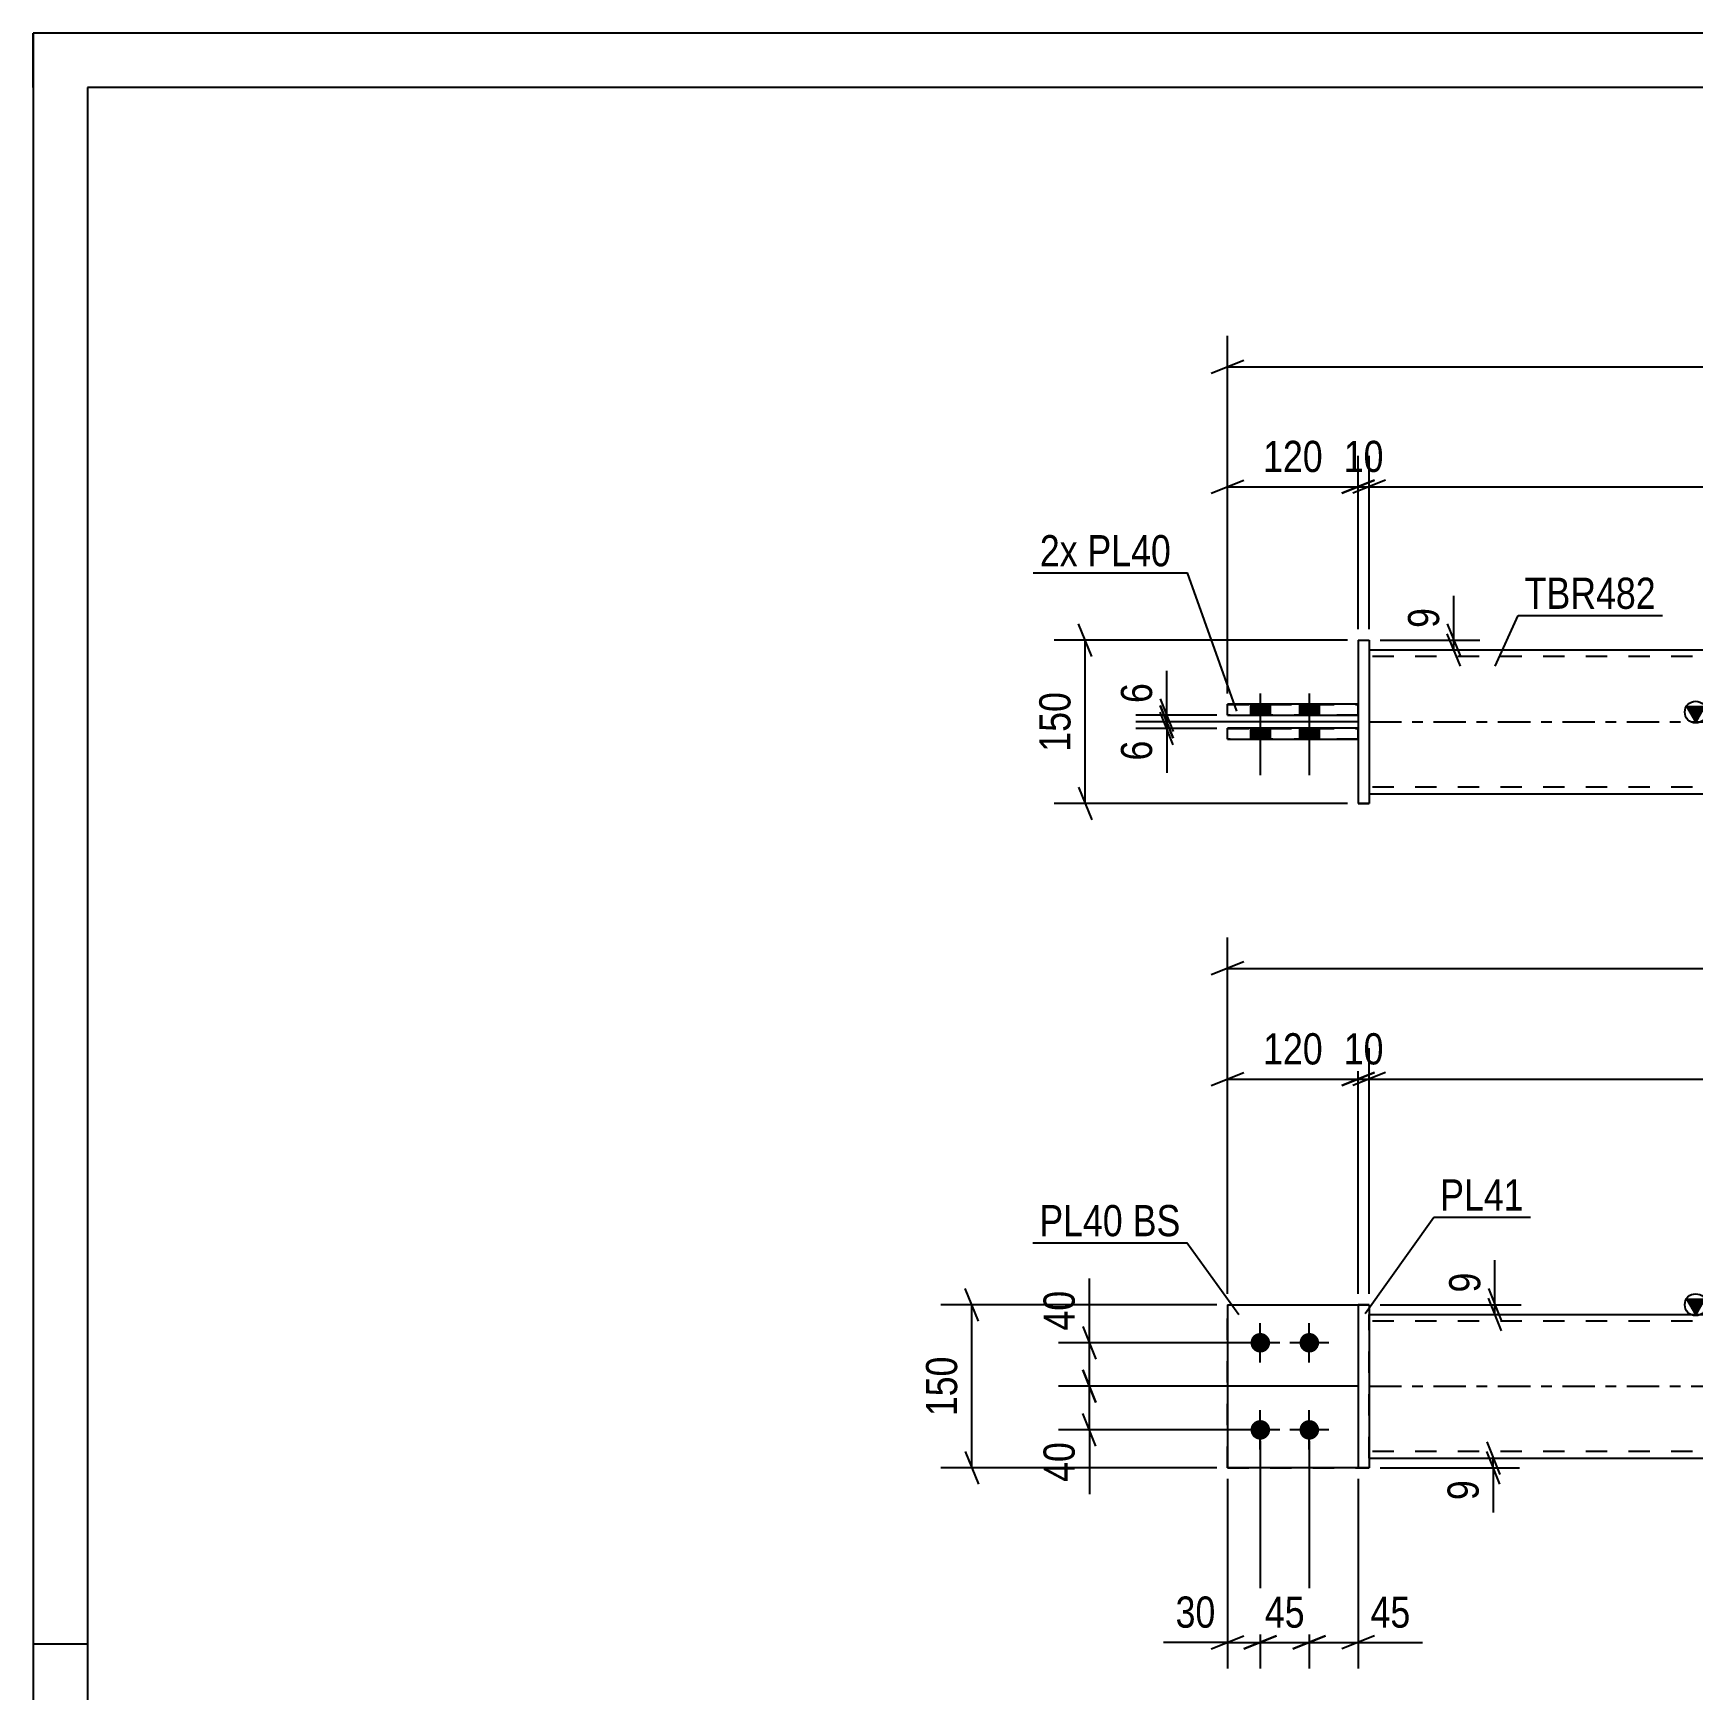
# Model space of a CAD drawing. Header units: millimetres. Extents: x 0 to 420, y 0 to 297.
# Drawn here: x 0 to 152.5, y 144.8 to 297 of the extents above; entities that cross this region are included whole.
import ezdxf

# ---------------------------------------------------------------- set-up
doc = ezdxf.new("R2010")
doc.units = ezdxf.units.MM
doc.linetypes.add('DXK_LINE_DOT2', pattern=[3.9198, 1.9599, -1.9599])
doc.linetypes.add('DXK_LINE_DOT3', pattern=[5.9187, 2.979, -0.9799, 0.9799, -0.9799])
doc.styles.add('Arial Narrow', font='ARIALN.TTF', dxfattribs={"height": 0.2})

# ---------------------------------------------------------------- blocks, each defined once
blk = doc.blocks.new('Unknown-581592121-1127')
at = {"color": 5, "linetype": 'Continuous'}
for p, q in [((420, 297), (0, 297)), ((0, 297), (0, 0)), ((0, 292), (0, 297)), ((415, 292), (5, 292)), ((5, 292), (5, 5)), ((5, 149), (0, 149))]:
    blk.add_line(p, q, dxfattribs=at)
blk = doc.blocks.new('Part-581592121-1420 - 1364')
at = {"color": 7, "linetype": 'DXK_LINE_DOT2'}
for p, q in [((109.73, 180.2), (121.73, 180.2)), ((109.73, 180.2), (121.73, 180.2)), ((109.73, 165.2), (109.73, 180.2)), ((121.73, 180.2), (121.73, 180.2)), ((121.73, 180.2), (121.73, 165.2)), ((109.73, 165.2), (121.73, 165.2)), ((121.73, 165.2), (109.73, 165.2)), ((109.73, 165.2), (109.73, 165.2))]:
    blk.add_line(p, q, dxfattribs=at)
blk = doc.blocks.new('Bolt-581592121-1378 - 1364')
at = {"linetype": 'Continuous'}
for points in [[(112.73, 175.8), (112.55, 175.82), (112.37, 175.88), (112.2, 175.97), (112.06, 176.1), (111.95, 176.25), (111.88, 176.42), (111.84, 176.6), (111.84, 176.79), (111.88, 176.98), (111.95, 177.15), (112.06, 177.3), (112.2, 177.43), (112.37, 177.52), (112.55, 177.58), (112.73, 177.6), (112.92, 177.58), (113.1, 177.52), (113.26, 177.43), (113.4, 177.3), (113.51, 177.15), (113.59, 176.98), (113.63, 176.79), (113.63, 176.6), (113.59, 176.42), (113.51, 176.25), (113.4, 176.1), (113.26, 175.97), (113.1, 175.88), (112.92, 175.82)], [(117.23, 175.8), (117.05, 175.82), (116.87, 175.88), (116.7, 175.97), (116.56, 176.1), (116.45, 176.25), (116.38, 176.42), (116.34, 176.6), (116.34, 176.79), (116.38, 176.98), (116.45, 177.15), (116.56, 177.3), (116.7, 177.43), (116.87, 177.52), (117.05, 177.58), (117.23, 177.6), (117.42, 177.58), (117.6, 177.52), (117.76, 177.43), (117.9, 177.3), (118.01, 177.15), (118.09, 176.98), (118.13, 176.79), (118.13, 176.6), (118.09, 176.42), (118.01, 176.25), (117.9, 176.1), (117.76, 175.97), (117.6, 175.88), (117.42, 175.82)], [(112.73, 167.8), (112.55, 167.82), (112.37, 167.88), (112.2, 167.97), (112.06, 168.1), (111.95, 168.25), (111.88, 168.42), (111.84, 168.6), (111.84, 168.79), (111.88, 168.98), (111.95, 169.15), (112.06, 169.3), (112.2, 169.43), (112.37, 169.52), (112.55, 169.58), (112.73, 169.6), (112.92, 169.58), (113.1, 169.52), (113.26, 169.43), (113.4, 169.3), (113.51, 169.15), (113.59, 168.98), (113.63, 168.79), (113.63, 168.6), (113.59, 168.42), (113.51, 168.25), (113.4, 168.1), (113.26, 167.97), (113.1, 167.88), (112.92, 167.82)], [(117.23, 167.8), (117.05, 167.82), (116.87, 167.88), (116.7, 167.97), (116.56, 168.1), (116.45, 168.25), (116.38, 168.42), (116.34, 168.6), (116.34, 168.79), (116.38, 168.98), (116.45, 169.15), (116.56, 169.3), (116.7, 169.43), (116.87, 169.52), (117.05, 169.58), (117.23, 169.6), (117.42, 169.58), (117.6, 169.52), (117.76, 169.43), (117.9, 169.3), (118.01, 169.15), (118.09, 168.98), (118.13, 168.79), (118.13, 168.6), (118.09, 168.42), (118.01, 168.25), (117.9, 168.1), (117.76, 167.97), (117.6, 167.88), (117.42, 167.82)]]:
    blk.add_hatch(color=1, dxfattribs=at).paths.add_polyline_path(points)
at = {"color": 1, "linetype": 'Continuous'}
for p, q in [((112.73, 174.9), (112.73, 178.5)), ((117.23, 174.9), (117.23, 178.5)), ((114.53, 176.7), (110.93, 176.7)), ((119.03, 176.7), (115.43, 176.7)), ((112.73, 166.9), (112.73, 170.5)), ((117.23, 166.9), (117.23, 170.5)), ((114.53, 168.7), (110.93, 168.7)), ((119.03, 168.7), (115.43, 168.7))]:
    blk.add_line(p, q, dxfattribs=at)
blk = doc.blocks.new('Part-581592121-1405 - 1364')
at = {"color": 2, "linetype": 'Continuous'}
for p, q in [((122.73, 180.2), (121.73, 180.2)), ((121.73, 180.2), (121.73, 165.2)), ((122.73, 180.2), (122.73, 180.2)), ((122.73, 180.2), (122.73, 165.2)), ((121.73, 165.2), (122.73, 165.2))]:
    blk.add_line(p, q, dxfattribs=at)
at = {"color": 7, "linetype": 'DXK_LINE_DOT2'}
for p, q in [((121.73, 180.2), (122.73, 180.2)), ((122.73, 165.2), (121.73, 165.2))]:
    blk.add_line(p, q, dxfattribs=at)
blk = doc.blocks.new('Part-581592121-1425 - 1364')
at = {"color": 2, "linetype": 'Continuous'}
for p, q in [((109.73, 180.2), (121.73, 180.2)), ((109.73, 180.2), (109.73, 165.2)), ((121.73, 165.2), (109.73, 165.2)), ((109.73, 165.2), (109.73, 165.2))]:
    blk.add_line(p, q, dxfattribs=at)
at = {"color": 7, "linetype": 'DXK_LINE_DOT2'}
for p, q in [((109.73, 180.2), (121.73, 180.2)), ((121.73, 180.2), (121.73, 180.2)), ((121.73, 180.2), (121.73, 165.2)), ((109.73, 165.2), (121.73, 165.2)), ((109.73, 165.2), (109.73, 165.2))]:
    blk.add_line(p, q, dxfattribs=at)
blk = doc.blocks.new('Part-581592121-1440 - 1364')
at = {"linetype": 'Continuous'}
blk.add_hatch(color=2, dxfattribs=at).paths.add_polyline_path([(152.73, 179.3), (151.93, 180.7), (153.53, 180.7)])
at = {"color": 2, "linetype": 'Continuous'}
for p, q in [((152.73, 179.3), (151.93, 180.7)), ((151.93, 180.7), (153.53, 180.7)), ((153.53, 180.7), (152.73, 179.3)), ((122.73, 179.3), (250.43, 179.3)), ((122.73, 166.1), (250.43, 166.1))]:
    blk.add_line(p, q, dxfattribs=at)
at = {"color": 7, "linetype": 'DXK_LINE_DOT2'}
for p, q in [((122.73, 166.1), (122.73, 179.3)), ((250.43, 178.7), (122.73, 178.7)), ((250.43, 179.3), (250.43, 166.1)), ((250.43, 166.7), (122.73, 166.7))]:
    blk.add_line(p, q, dxfattribs=at)
at = {"color": 7, "linetype": 'DXK_LINE_DOT3'}
blk.add_line((122.73, 172.7), (250.43, 172.7), dxfattribs=at)
at = {"color": 2, "linetype": 'Continuous'}
blk.add_circle((152.73, 180.2), 1, dxfattribs=at)
blk = doc.blocks.new('Part-581592121-1793 - 1767')
at = {"color": 2, "linetype": 'Continuous'}
for p, q in [((121.73, 233.15), (109.73, 233.15)), ((109.73, 232.15), (109.73, 233.15)), ((109.73, 232.15), (121.73, 232.15)), ((109.73, 232.14), (109.73, 232.15)), ((121.73, 232.14), (121.73, 233.15))]:
    blk.add_line(p, q, dxfattribs=at)
at = {"color": 7, "linetype": 'DXK_LINE_DOT2'}
for p, q in [((109.73, 233.14), (121.73, 233.14)), ((121.73, 232.14), (109.73, 232.14))]:
    blk.add_line(p, q, dxfattribs=at)
blk = doc.blocks.new('Part-581592121-1798 - 1767')
at = {"color": 2, "linetype": 'Continuous'}
for p, q in [((121.73, 235.35), (109.73, 235.35)), ((109.73, 234.35), (109.73, 235.35)), ((121.73, 234.34), (121.73, 235.35)), ((109.73, 234.35), (121.73, 234.35)), ((109.73, 234.34), (109.73, 234.35))]:
    blk.add_line(p, q, dxfattribs=at)
at = {"color": 7, "linetype": 'DXK_LINE_DOT2'}
for p, q in [((109.73, 235.34), (121.73, 235.34)), ((121.73, 234.34), (109.73, 234.34))]:
    blk.add_line(p, q, dxfattribs=at)
blk = doc.blocks.new('Part-581592121-1773 - 1767')
at = {"linetype": 'Continuous'}
blk.add_hatch(color=2, dxfattribs=at).paths.add_polyline_path([(152.73, 233.74), (151.93, 235.14), (153.53, 235.14)])
at = {"color": 2, "linetype": 'Continuous'}
for p, q in [((122.73, 240.34), (250.43, 240.34)), ((152.73, 233.74), (151.93, 235.14)), ((151.93, 235.14), (153.53, 235.14)), ((153.53, 235.14), (152.73, 233.74)), ((122.73, 227.14), (250.43, 227.14))]:
    blk.add_line(p, q, dxfattribs=at)
at = {"color": 7, "linetype": 'DXK_LINE_DOT2'}
for p, q in [((122.73, 240.34), (122.73, 227.14)), ((250.43, 239.74), (122.73, 239.74)), ((250.43, 240.34), (250.43, 227.14)), ((250.43, 227.74), (122.73, 227.74))]:
    blk.add_line(p, q, dxfattribs=at)
at = {"color": 7, "linetype": 'DXK_LINE_DOT3'}
blk.add_line((122.73, 233.74), (250.43, 233.74), dxfattribs=at)
at = {"color": 2, "linetype": 'Continuous'}
blk.add_circle((152.73, 234.64), 1, dxfattribs=at)
blk = doc.blocks.new('Part-581592121-1799 - 1767')
at = {"color": 2, "linetype": 'Continuous'}
for p, q in [((121.73, 241.25), (122.73, 241.25)), ((121.73, 241.25), (121.73, 226.25)), ((122.73, 241.24), (122.73, 241.25)), ((122.73, 241.25), (122.73, 226.24)), ((122.73, 226.25), (121.73, 226.25)), ((121.73, 226.25), (121.73, 226.24))]:
    blk.add_line(p, q, dxfattribs=at)
at = {"color": 7, "linetype": 'DXK_LINE_DOT2'}
for p, q in [((121.73, 241.24), (122.73, 241.24)), ((121.73, 226.25), (121.73, 226.24)), ((121.73, 226.24), (122.73, 226.24))]:
    blk.add_line(p, q, dxfattribs=at)
blk = doc.blocks.new('Bolt-581592121-1801 - 1767')
at = {"linetype": 'Continuous'}
for points in [[(111.83, 234.35), (113.63, 234.35), (113.63, 235.35), (111.83, 235.35)], [(111.83, 234.34), (113.63, 234.34), (113.63, 235.34), (111.83, 235.34)], [(116.33, 234.35), (118.13, 234.35), (118.13, 235.35), (116.33, 235.35)], [(116.33, 234.34), (118.13, 234.34), (118.13, 235.34), (116.33, 235.34)], [(111.83, 232.15), (113.63, 232.15), (113.63, 233.15), (111.83, 233.15)], [(111.83, 232.14), (113.63, 232.14), (113.63, 233.14), (111.83, 233.14)], [(116.33, 232.15), (118.13, 232.15), (118.13, 233.15), (116.33, 233.15)], [(116.33, 232.14), (118.13, 232.14), (118.13, 233.14), (116.33, 233.14)]]:
    blk.add_hatch(color=1, dxfattribs=at).paths.add_polyline_path(points)
at = {"color": 1, "linetype": 'Continuous'}
for p, q in [((112.73, 236.35), (112.73, 228.85)), ((112.73, 236.34), (112.73, 228.84)), ((117.23, 236.35), (117.23, 228.85)), ((117.23, 236.34), (117.23, 228.84)), ((111.83, 235.35), (111.83, 234.35)), ((111.83, 235.34), (111.83, 234.34)), ((113.63, 235.35), (113.63, 234.35)), ((113.63, 235.34), (113.63, 234.34)), ((116.33, 235.35), (116.33, 234.35)), ((116.33, 235.34), (116.33, 234.34)), ((118.13, 235.35), (118.13, 234.35)), ((118.13, 235.34), (118.13, 234.34)), ((111.83, 233.15), (111.83, 232.15)), ((111.83, 233.14), (111.83, 232.14)), ((113.63, 233.15), (113.63, 232.15)), ((113.63, 233.14), (113.63, 232.14)), ((116.33, 233.15), (116.33, 232.15)), ((116.33, 233.14), (116.33, 232.14)), ((118.13, 233.15), (118.13, 232.15)), ((118.13, 233.14), (118.13, 232.14))]:
    blk.add_line(p, q, dxfattribs=at)
blk = doc.blocks.new('StraightDimension-581592121-1609 - 1364')
at = {"color": 7, "linetype": 'Continuous'}
for p, q in [((96.43, 174.2), (97.63, 171.2)), ((121.73, 172.7), (94.18, 172.7)), ((97.03, 168.7), (97.03, 172.7)), ((97.63, 167.2), (96.43, 170.2)), ((111.73, 168.7), (94.18, 168.7))]:
    blk.add_line(p, q, dxfattribs=at)
at = {"color": 0}
blk.add_wipeout([(96.28, 168.17), (92.08, 168.17), (92.08, 163.32), (96.28, 163.32)], dxfattribs=at)
at = {"color": 7, "linetype": 'Continuous'}
blk.add_line((97.03, 168.7), (97.03, 162.79), dxfattribs=at)
blk.add_line((97.03, 168.7), (97.03, 162.79), dxfattribs=at)
at = {"color": 3, "style": 'Arial Narrow'}
blk.add_text('40', height=2.863, rotation=90.0002, dxfattribs=at).set_placement((95.68, 163.92))
blk = doc.blocks.new('StraightDimension-581592121-1600 - 1364')
at = {"color": 7, "linetype": 'Continuous'}
for p, q in [((133.69, 181.7), (134.89, 178.7)), ((123.73, 180.2), (136.69, 180.2)), ((134.89, 177.8), (133.69, 180.8)), ((134.29, 179.3), (134.29, 180.2)), ((123.73, 179.3), (136.69, 179.3))]:
    blk.add_line(p, q, dxfattribs=at)
at = {"color": 0}
blk.add_wipeout([(133.54, 183.75), (129.34, 183.75), (129.34, 180.72), (133.54, 180.72)], dxfattribs=at)
at = {"color": 7, "linetype": 'Continuous'}
blk.add_line((134.29, 180.2), (134.29, 184.28), dxfattribs=at)
blk.add_line((134.29, 180.2), (134.29, 184.28), dxfattribs=at)
at = {"color": 3, "style": 'Arial Narrow'}
blk.add_text('9', height=2.86, rotation=90.0002, dxfattribs=at).set_placement((132.94, 181.32))
blk = doc.blocks.new('StraightDimension-581592121-1560 - 1364')
at = {"color": 7, "linetype": 'Continuous'}
for p, q in [((112.73, 167.7), (112.73, 146.78)), ((109.73, 164.2), (109.73, 146.78)), ((108.23, 148.58), (111.23, 149.78)), ((114.23, 149.78), (111.23, 148.58)), ((109.73, 149.18), (112.73, 149.18))]:
    blk.add_line(p, q, dxfattribs=at)
at = {"color": 0}
blk.add_wipeout([(109.21, 149.93), (109.21, 154.13), (104.35, 154.13), (104.35, 149.93)], dxfattribs=at)
at = {"color": 7, "linetype": 'Continuous'}
blk.add_line((109.73, 149.18), (103.83, 149.18), dxfattribs=at)
blk.add_line((109.73, 149.18), (103.83, 149.18), dxfattribs=at)
at = {"color": 3, "style": 'Arial Narrow'}
blk.add_text('30', height=2.863, dxfattribs=at).set_placement((104.95, 150.53))
blk = doc.blocks.new('StraightDimension-581592121-1452 - 1364')
at = {"color": 7, "linetype": 'Continuous'}
for p, q in [((109.73, 181.2), (109.73, 203.77)), ((121.73, 181.2), (121.73, 203.77)), ((108.23, 200.32), (111.23, 201.52)), ((123.23, 201.52), (120.23, 200.32)), ((109.73, 200.92), (121.73, 200.92))]:
    blk.add_line(p, q, dxfattribs=at)
at = {"color": 0}
blk.add_wipeout([(119.07, 201.67), (119.07, 205.87), (112.39, 205.87), (112.39, 201.67)], dxfattribs=at)
at = {"color": 3, "style": 'Arial Narrow'}
blk.add_text('120', height=2.863, dxfattribs=at).set_placement((112.99, 202.27))
blk = doc.blocks.new('StraightDimension-581592121-1479 - 1364')
at = {"color": 7, "linetype": 'Continuous'}
for p, q in [((121.73, 181.2), (121.73, 203.77)), ((122.73, 181.2), (122.73, 203.77)), ((120.23, 200.32), (123.23, 201.52)), ((124.23, 201.52), (121.23, 200.32)), ((121.73, 200.92), (122.73, 200.92))]:
    blk.add_line(p, q, dxfattribs=at)
at = {"color": 0}
blk.add_wipeout([(124.66, 201.67), (124.66, 205.87), (119.8, 205.87), (119.8, 201.67)], dxfattribs=at)
at = {"color": 3, "style": 'Arial Narrow'}
blk.add_text('10', height=2.863, dxfattribs=at).set_placement((120.4, 202.27))
blk = doc.blocks.new('StraightDimension-581592121-1577 - 1364')
at = {"color": 7, "linetype": 'Continuous'}
for p, q in [((117.23, 167.7), (117.23, 146.78)), ((121.73, 164.2), (121.73, 146.78)), ((115.73, 148.58), (118.73, 149.78)), ((123.23, 149.78), (120.23, 148.58)), ((117.23, 149.18), (121.73, 149.18))]:
    blk.add_line(p, q, dxfattribs=at)
at = {"color": 0}
blk.add_wipeout([(127.11, 149.93), (127.11, 154.13), (122.26, 154.13), (122.26, 149.93)], dxfattribs=at)
at = {"color": 7, "linetype": 'Continuous'}
blk.add_line((121.73, 149.18), (127.64, 149.18), dxfattribs=at)
blk.add_line((121.73, 149.18), (127.64, 149.18), dxfattribs=at)
at = {"color": 3, "style": 'Arial Narrow'}
blk.add_text('45', height=2.863, dxfattribs=at).set_placement((122.86, 150.53))
blk = doc.blocks.new('StraightDimension-581592121-1496 - 1364')
at = {"color": 7, "linetype": 'Continuous'}
for p, q in [((122.73, 181.2), (122.73, 203.77)), ((250.43, 181.2), (250.43, 203.77)), ((124.23, 201.52), (121.23, 200.32)), ((248.93, 200.32), (251.93, 201.52)), ((122.73, 200.92), (250.43, 200.92))]:
    blk.add_line(p, q, dxfattribs=at)
at = {"color": 0}
blk.add_wipeout([(190.84, 201.67), (190.84, 205.87), (182.32, 205.87), (182.32, 201.67)], dxfattribs=at)
at = {"color": 3, "style": 'Arial Narrow'}
blk.add_text('1277', height=2.863, dxfattribs=at).set_placement((182.92, 202.27))
blk = doc.blocks.new('StraightDimension-581592121-1546 - 1364')
at = {"color": 7, "linetype": 'Continuous'}
for p, q in [((109.73, 181.2), (109.73, 213.94)), ((263.43, 181.2), (263.43, 213.94)), ((111.23, 211.69), (108.23, 210.49)), ((109.73, 211.09), (263.43, 211.09)), ((261.93, 210.49), (264.93, 211.69))]:
    blk.add_line(p, q, dxfattribs=at)
at = {"color": 0}
blk.add_wipeout([(190.84, 211.84), (190.84, 216.04), (182.32, 216.04), (182.32, 211.84)], dxfattribs=at)
at = {"color": 3, "style": 'Arial Narrow'}
blk.add_text('1537', height=2.863, dxfattribs=at).set_placement((182.92, 212.44))
blk = doc.blocks.new('StraightDimension-581592121-1570 - 1364')
at = {"color": 7, "linetype": 'Continuous'}
for p, q in [((112.73, 167.7), (112.73, 146.78)), ((117.23, 167.7), (117.23, 146.78)), ((111.23, 148.58), (114.23, 149.78)), ((118.73, 149.78), (115.73, 148.58)), ((112.73, 149.18), (117.23, 149.18))]:
    blk.add_line(p, q, dxfattribs=at)
at = {"color": 0}
blk.add_wipeout([(117.41, 149.93), (117.41, 154.13), (112.55, 154.13), (112.55, 149.93)], dxfattribs=at)
at = {"color": 3, "style": 'Arial Narrow'}
blk.add_text('45', height=2.863, dxfattribs=at).set_placement((113.15, 150.53))
blk = doc.blocks.new('StraightDimension-581592121-1591 - 1364')
at = {"color": 7, "linetype": 'Continuous'}
for p, q in [((133.54, 167.6), (134.74, 164.6)), ((134.74, 163.7), (133.54, 166.7)), ((123.73, 166.1), (136.54, 166.1)), ((123.73, 165.2), (136.54, 165.2)), ((134.14, 165.2), (134.14, 166.1))]:
    blk.add_line(p, q, dxfattribs=at)
at = {"color": 0}
blk.add_wipeout([(133.39, 164.67), (129.19, 164.67), (129.19, 161.65), (133.39, 161.65)], dxfattribs=at)
at = {"color": 7, "linetype": 'Continuous'}
blk.add_line((134.14, 165.2), (134.14, 161.12), dxfattribs=at)
blk.add_line((134.14, 165.2), (134.14, 161.12), dxfattribs=at)
at = {"color": 3, "style": 'Arial Narrow'}
blk.add_text('9', height=2.86, rotation=90.0002, dxfattribs=at).set_placement((132.79, 162.25))
blk = doc.blocks.new('StraightDimension-581592121-1626 - 1364')
at = {"color": 7, "linetype": 'Continuous'}
for p, q in [((96.43, 178.2), (97.63, 175.2)), ((111.73, 176.7), (94.18, 176.7)), ((97.03, 172.7), (97.03, 176.7)), ((97.63, 171.2), (96.43, 174.2)), ((121.73, 172.7), (94.18, 172.7))]:
    blk.add_line(p, q, dxfattribs=at)
at = {"color": 0}
blk.add_wipeout([(96.28, 182.08), (92.08, 182.08), (92.08, 177.22), (96.28, 177.22)], dxfattribs=at)
at = {"color": 7, "linetype": 'Continuous'}
blk.add_line((97.03, 176.7), (97.03, 182.6), dxfattribs=at)
blk.add_line((97.03, 176.7), (97.03, 182.6), dxfattribs=at)
at = {"color": 3, "style": 'Arial Narrow'}
blk.add_text('40', height=2.863, rotation=90.0002, dxfattribs=at).set_placement((95.68, 177.82))
blk = doc.blocks.new('StraightDimension-581592121-1689 - 1364')
at = {"color": 7, "linetype": 'Continuous'}
for p, q in [((86.83, 178.7), (85.63, 181.7)), ((108.73, 180.2), (83.38, 180.2)), ((86.23, 165.2), (86.23, 180.2)), ((85.63, 166.7), (86.83, 163.7)), ((108.73, 165.2), (83.38, 165.2))]:
    blk.add_line(p, q, dxfattribs=at)
at = {"color": 0}
blk.add_wipeout([(85.48, 176.04), (81.28, 176.04), (81.28, 169.36), (85.48, 169.36)], dxfattribs=at)
at = {"color": 3, "style": 'Arial Narrow'}
blk.add_text('150', height=2.863, rotation=90.0002, dxfattribs=at).set_placement((84.88, 169.96))
blk = doc.blocks.new('StraightDimension-581592121-1851 - 1767')
at = {"color": 7, "linetype": 'Continuous'}
for p, q in [((103.54, 235.84), (104.74, 232.84)), ((104.74, 232.24), (103.54, 235.24)), ((108.73, 234.34), (101.29, 234.34)), ((121.73, 233.74), (101.29, 233.74)), ((104.14, 233.74), (104.14, 234.34))]:
    blk.add_line(p, q, dxfattribs=at)
at = {"color": 0}
blk.add_wipeout([(103.39, 237.9), (99.19, 237.9), (99.19, 234.87), (103.39, 234.87)], dxfattribs=at)
at = {"color": 7, "linetype": 'Continuous'}
blk.add_line((104.14, 234.34), (104.14, 238.42), dxfattribs=at)
blk.add_line((104.14, 234.34), (104.14, 238.42), dxfattribs=at)
at = {"color": 3, "style": 'Arial Narrow'}
blk.add_text('6', height=2.86, rotation=90.0002, dxfattribs=at).set_placement((102.79, 235.47))
blk = doc.blocks.new('StraightDimension-581592121-1930 - 1767')
at = {"color": 7, "linetype": 'Continuous'}
for p, q in [((121.73, 242.25), (121.73, 258.19)), ((122.73, 242.25), (122.73, 258.19)), ((120.23, 254.74), (123.23, 255.94)), ((124.23, 255.94), (121.23, 254.74)), ((121.73, 255.34), (122.73, 255.34))]:
    blk.add_line(p, q, dxfattribs=at)
at = {"color": 0}
blk.add_wipeout([(124.66, 256.09), (124.66, 260.29), (119.8, 260.29), (119.8, 256.09)], dxfattribs=at)
at = {"color": 3, "style": 'Arial Narrow'}
blk.add_text('10', height=2.863, dxfattribs=at).set_placement((120.4, 256.69))
blk = doc.blocks.new('StraightDimension-581592121-1835 - 1767')
at = {"color": 7, "linetype": 'Continuous'}
for p, q in [((103.54, 235.24), (104.74, 232.24)), ((121.73, 233.74), (101.29, 233.74)), ((104.74, 231.64), (103.54, 234.64)), ((104.14, 233.14), (104.14, 233.74)), ((108.73, 233.14), (101.29, 233.14))]:
    blk.add_line(p, q, dxfattribs=at)
at = {"color": 0}
blk.add_wipeout([(103.39, 232.62), (99.19, 232.62), (99.19, 229.59), (103.39, 229.59)], dxfattribs=at)
at = {"color": 7, "linetype": 'Continuous'}
blk.add_line((104.14, 233.14), (104.14, 229.07), dxfattribs=at)
blk.add_line((104.14, 233.14), (104.14, 229.07), dxfattribs=at)
at = {"color": 3, "style": 'Arial Narrow'}
blk.add_text('6', height=2.86, rotation=90.0002, dxfattribs=at).set_placement((102.79, 230.19))
blk = doc.blocks.new('StraightDimension-581592121-1868 - 1767')
at = {"color": 7, "linetype": 'Continuous'}
for p, q in [((129.91, 242.75), (131.11, 239.75)), ((123.73, 241.25), (132.91, 241.25)), ((131.11, 238.84), (129.91, 241.84)), ((130.51, 240.34), (130.51, 241.25)), ((123.73, 240.34), (132.91, 240.34))]:
    blk.add_line(p, q, dxfattribs=at)
at = {"color": 0}
blk.add_wipeout([(129.76, 244.8), (125.56, 244.8), (125.56, 241.77), (129.76, 241.77)], dxfattribs=at)
at = {"color": 7, "linetype": 'Continuous'}
blk.add_line((130.51, 241.25), (130.51, 245.32), dxfattribs=at)
blk.add_line((130.51, 241.25), (130.51, 245.32), dxfattribs=at)
at = {"color": 3, "style": 'Arial Narrow'}
blk.add_text('9', height=2.86, rotation=90.0002, dxfattribs=at).set_placement((129.16, 242.37))
blk = doc.blocks.new('StraightDimension-581592121-1879 - 1767')
at = {"color": 7, "linetype": 'Continuous'}
for p, q in [((97.24, 239.75), (96.04, 242.75)), ((120.73, 241.25), (93.79, 241.25)), ((96.64, 226.25), (96.64, 241.25)), ((96.04, 227.75), (97.24, 224.75)), ((120.73, 226.25), (93.79, 226.25))]:
    blk.add_line(p, q, dxfattribs=at)
at = {"color": 0}
blk.add_wipeout([(95.89, 237.09), (91.69, 237.09), (91.69, 230.4), (95.89, 230.4)], dxfattribs=at)
at = {"color": 3, "style": 'Arial Narrow'}
blk.add_text('150', height=2.863, rotation=90.0002, dxfattribs=at).set_placement((95.29, 231))
blk = doc.blocks.new('StraightDimension-581592121-1910 - 1767')
at = {"color": 7, "linetype": 'Continuous'}
for p, q in [((122.73, 242.25), (122.73, 258.19)), ((250.43, 242.24), (250.43, 258.19)), ((124.23, 255.94), (121.23, 254.74)), ((122.73, 255.34), (250.43, 255.34)), ((248.93, 254.74), (251.93, 255.94))]:
    blk.add_line(p, q, dxfattribs=at)
at = {"color": 0}
blk.add_wipeout([(190.84, 256.09), (190.84, 260.29), (182.32, 260.29), (182.32, 256.09)], dxfattribs=at)
at = {"color": 3, "style": 'Arial Narrow'}
blk.add_text('1277', height=2.863, dxfattribs=at).set_placement((182.92, 256.69))
blk = doc.blocks.new('StraightDimension-581592121-1920 - 1767')
at = {"color": 7, "linetype": 'Continuous'}
for p, q in [((109.73, 236.34), (109.73, 258.19)), ((121.73, 242.25), (121.73, 258.19)), ((108.23, 254.74), (111.23, 255.94)), ((109.73, 255.34), (121.73, 255.34)), ((123.23, 255.94), (120.23, 254.74))]:
    blk.add_line(p, q, dxfattribs=at)
at = {"color": 0}
blk.add_wipeout([(119.07, 256.09), (119.07, 260.29), (112.39, 260.29), (112.39, 256.09)], dxfattribs=at)
at = {"color": 3, "style": 'Arial Narrow'}
blk.add_text('120', height=2.863, dxfattribs=at).set_placement((112.99, 256.69))
blk = doc.blocks.new('StraightDimension-581592121-1941 - 1767')
at = {"color": 7, "linetype": 'Continuous'}
for p, q in [((109.73, 236.34), (109.73, 269.19)), ((263.43, 236.35), (263.43, 269.19)), ((111.23, 266.94), (108.23, 265.74)), ((261.93, 265.74), (264.93, 266.94)), ((109.73, 266.34), (263.43, 266.34))]:
    blk.add_line(p, q, dxfattribs=at)
at = {"color": 0}
blk.add_wipeout([(190.84, 267.09), (190.84, 271.29), (182.32, 271.29), (182.32, 267.09)], dxfattribs=at)
at = {"color": 3, "style": 'Arial Narrow'}
blk.add_text('1537', height=2.863, dxfattribs=at).set_placement((182.92, 267.69))
blk = doc.blocks.new('Mark-581592121-1400 - 1364')
at = {"color": 0}
blk.add_wipeout([(136.94, 188.85), (136.94, 191.85), (129.26, 191.85), (129.26, 188.85)], dxfattribs=at)
blk.add_wipeout([(136.94, 188.85), (136.94, 191.85), (129.26, 191.85), (129.26, 188.85)], dxfattribs=at)
at = {"color": 30, "linetype": 'Continuous'}
for p, q in [((122.37, 179.39), (128.66, 188.25)), ((128.66, 188.25), (137.54, 188.25))]:
    blk.add_line(p, q, dxfattribs=at)
at = {"color": 3, "style": 'Arial Narrow'}
blk.add_text('PL41', height=2.863, dxfattribs=at).set_placement((129.26, 188.85))
blk = doc.blocks.new('MarkSet-581592121-1758 - 1364')
at = {"color": 0}
for points in [[(100.11, 186.49), (100.11, 189.49), (92.43, 189.49), (92.43, 186.49)], [(105.39, 186.49), (105.39, 189.49), (101.01, 189.49), (101.01, 186.49)]]:
    blk.add_wipeout(points, dxfattribs=at)
for points in [[(100.11, 186.49), (100.11, 189.49), (92.43, 189.49), (92.43, 186.49)], [(105.39, 186.49), (105.39, 189.49), (101.01, 189.49), (101.01, 186.49)]]:
    blk.add_wipeout(points, dxfattribs=at)
at = {"color": 30, "linetype": 'Continuous'}
for p in [(91.83, 185.89), (110.77, 179.26)]:
    blk.add_line(p, (105.99, 185.89), dxfattribs=at)
at = {"color": 3, "style": 'Arial Narrow'}
for s, p in [('PL40', (92.43, 186.49)), ('BS', (101.01, 186.49))]:
    blk.add_text(s, height=2.863, dxfattribs=at).set_placement(p)
blk = doc.blocks.new('Mark-581592121-1769 - 1767')
at = {"color": 0}
blk.add_wipeout([(149.08, 244.12), (149.08, 247.12), (137.02, 247.12), (137.02, 244.12)], dxfattribs=at)
blk.add_wipeout([(149.08, 244.12), (149.08, 247.12), (137.02, 247.12), (137.02, 244.12)], dxfattribs=at)
at = {"color": 30, "linetype": 'Continuous'}
for p, q in [((134.32, 238.86), (136.42, 243.52)), ((136.42, 243.52), (149.68, 243.52))]:
    blk.add_line(p, q, dxfattribs=at)
at = {"color": 3, "style": 'Arial Narrow'}
blk.add_text('TBR482', height=2.863, dxfattribs=at).set_placement((137.02, 244.12))
blk = doc.blocks.new('MarkSet-581592121-1979 - 1767')
at = {"color": 30, "linetype": 'Continuous'}
blk.add_line((110.58, 234.73), (106.03, 247.43), dxfattribs=at)
at = {"color": 0}
for points in [[(95.95, 248.03), (95.95, 251.03), (92.48, 251.03), (92.48, 248.03)], [(104.53, 248.03), (104.53, 251.03), (96.85, 251.03), (96.85, 248.03)]]:
    blk.add_wipeout(points, dxfattribs=at)
for points in [[(95.95, 248.03), (95.95, 251.03), (92.48, 251.03), (92.48, 248.03)], [(104.53, 248.03), (104.53, 251.03), (96.85, 251.03), (96.85, 248.03)]]:
    blk.add_wipeout(points, dxfattribs=at)
at = {"color": 30, "linetype": 'Continuous'}
blk.add_line((91.88, 247.43), (106.03, 247.43), dxfattribs=at)
at = {"color": 3, "style": 'Arial Narrow'}
for s, p in [('2x', (92.48, 248.03)), ('PL40', (96.85, 248.03))]:
    blk.add_text(s, height=2.863, dxfattribs=at).set_placement(p)

msp = doc.modelspace()

# ---------------------------------------------------------------- block references
for name in ['Unknown-581592121-1127', 'Part-581592121-1799 - 1767', 'Part-581592121-1773 - 1767', 'Bolt-581592121-1801 - 1767', 'Part-581592121-1798 - 1767', 'Part-581592121-1793 - 1767', 'Part-581592121-1420 - 1364', 'Part-581592121-1425 - 1364', 'Part-581592121-1405 - 1364', 'Part-581592121-1440 - 1364', 'Bolt-581592121-1378 - 1364']:
    msp.add_blockref(name, (0, 0))

# ---------------------------------------------------------------- next in the draw order: block references
for name in ['StraightDimension-581592121-1930 - 1767', 'StraightDimension-581592121-1851 - 1767', 'StraightDimension-581592121-1600 - 1364', 'StraightDimension-581592121-1609 - 1364']:
    msp.add_blockref(name, (0, 0))

# ---------------------------------------------------------------- next in the draw order: block references
for name in ['StraightDimension-581592121-1868 - 1767', 'StraightDimension-581592121-1835 - 1767', 'StraightDimension-581592121-1452 - 1364', 'StraightDimension-581592121-1560 - 1364', 'StraightDimension-581592121-1577 - 1364']:
    msp.add_blockref(name, (0, 0))

# ---------------------------------------------------------------- next in the draw order: block references
for name in ['StraightDimension-581592121-1879 - 1767', 'StraightDimension-581592121-1479 - 1364', 'StraightDimension-581592121-1570 - 1364', 'StraightDimension-581592121-1591 - 1364']:
    msp.add_blockref(name, (0, 0))

# ---------------------------------------------------------------- next in the draw order: block references
for name in ['StraightDimension-581592121-1910 - 1767', 'StraightDimension-581592121-1496 - 1364']:
    msp.add_blockref(name, (0, 0))

# ---------------------------------------------------------------- next in the draw order: block references
for name in ['StraightDimension-581592121-1920 - 1767', 'StraightDimension-581592121-1546 - 1364']:
    msp.add_blockref(name, (0, 0))

# ---------------------------------------------------------------- next in the draw order: block references
for name in ['StraightDimension-581592121-1941 - 1767', 'StraightDimension-581592121-1626 - 1364']:
    msp.add_blockref(name, (0, 0))

# ---------------------------------------------------------------- next in the draw order: block references
for name in ['MarkSet-581592121-1979 - 1767', 'Mark-581592121-1769 - 1767', 'Mark-581592121-1400 - 1364', 'StraightDimension-581592121-1689 - 1364']:
    msp.add_blockref(name, (0, 0))

# ---------------------------------------------------------------- next in the draw order: block references
msp.add_blockref('MarkSet-581592121-1758 - 1364', (0, 0))

doc.saveas('drawing.dxf')
